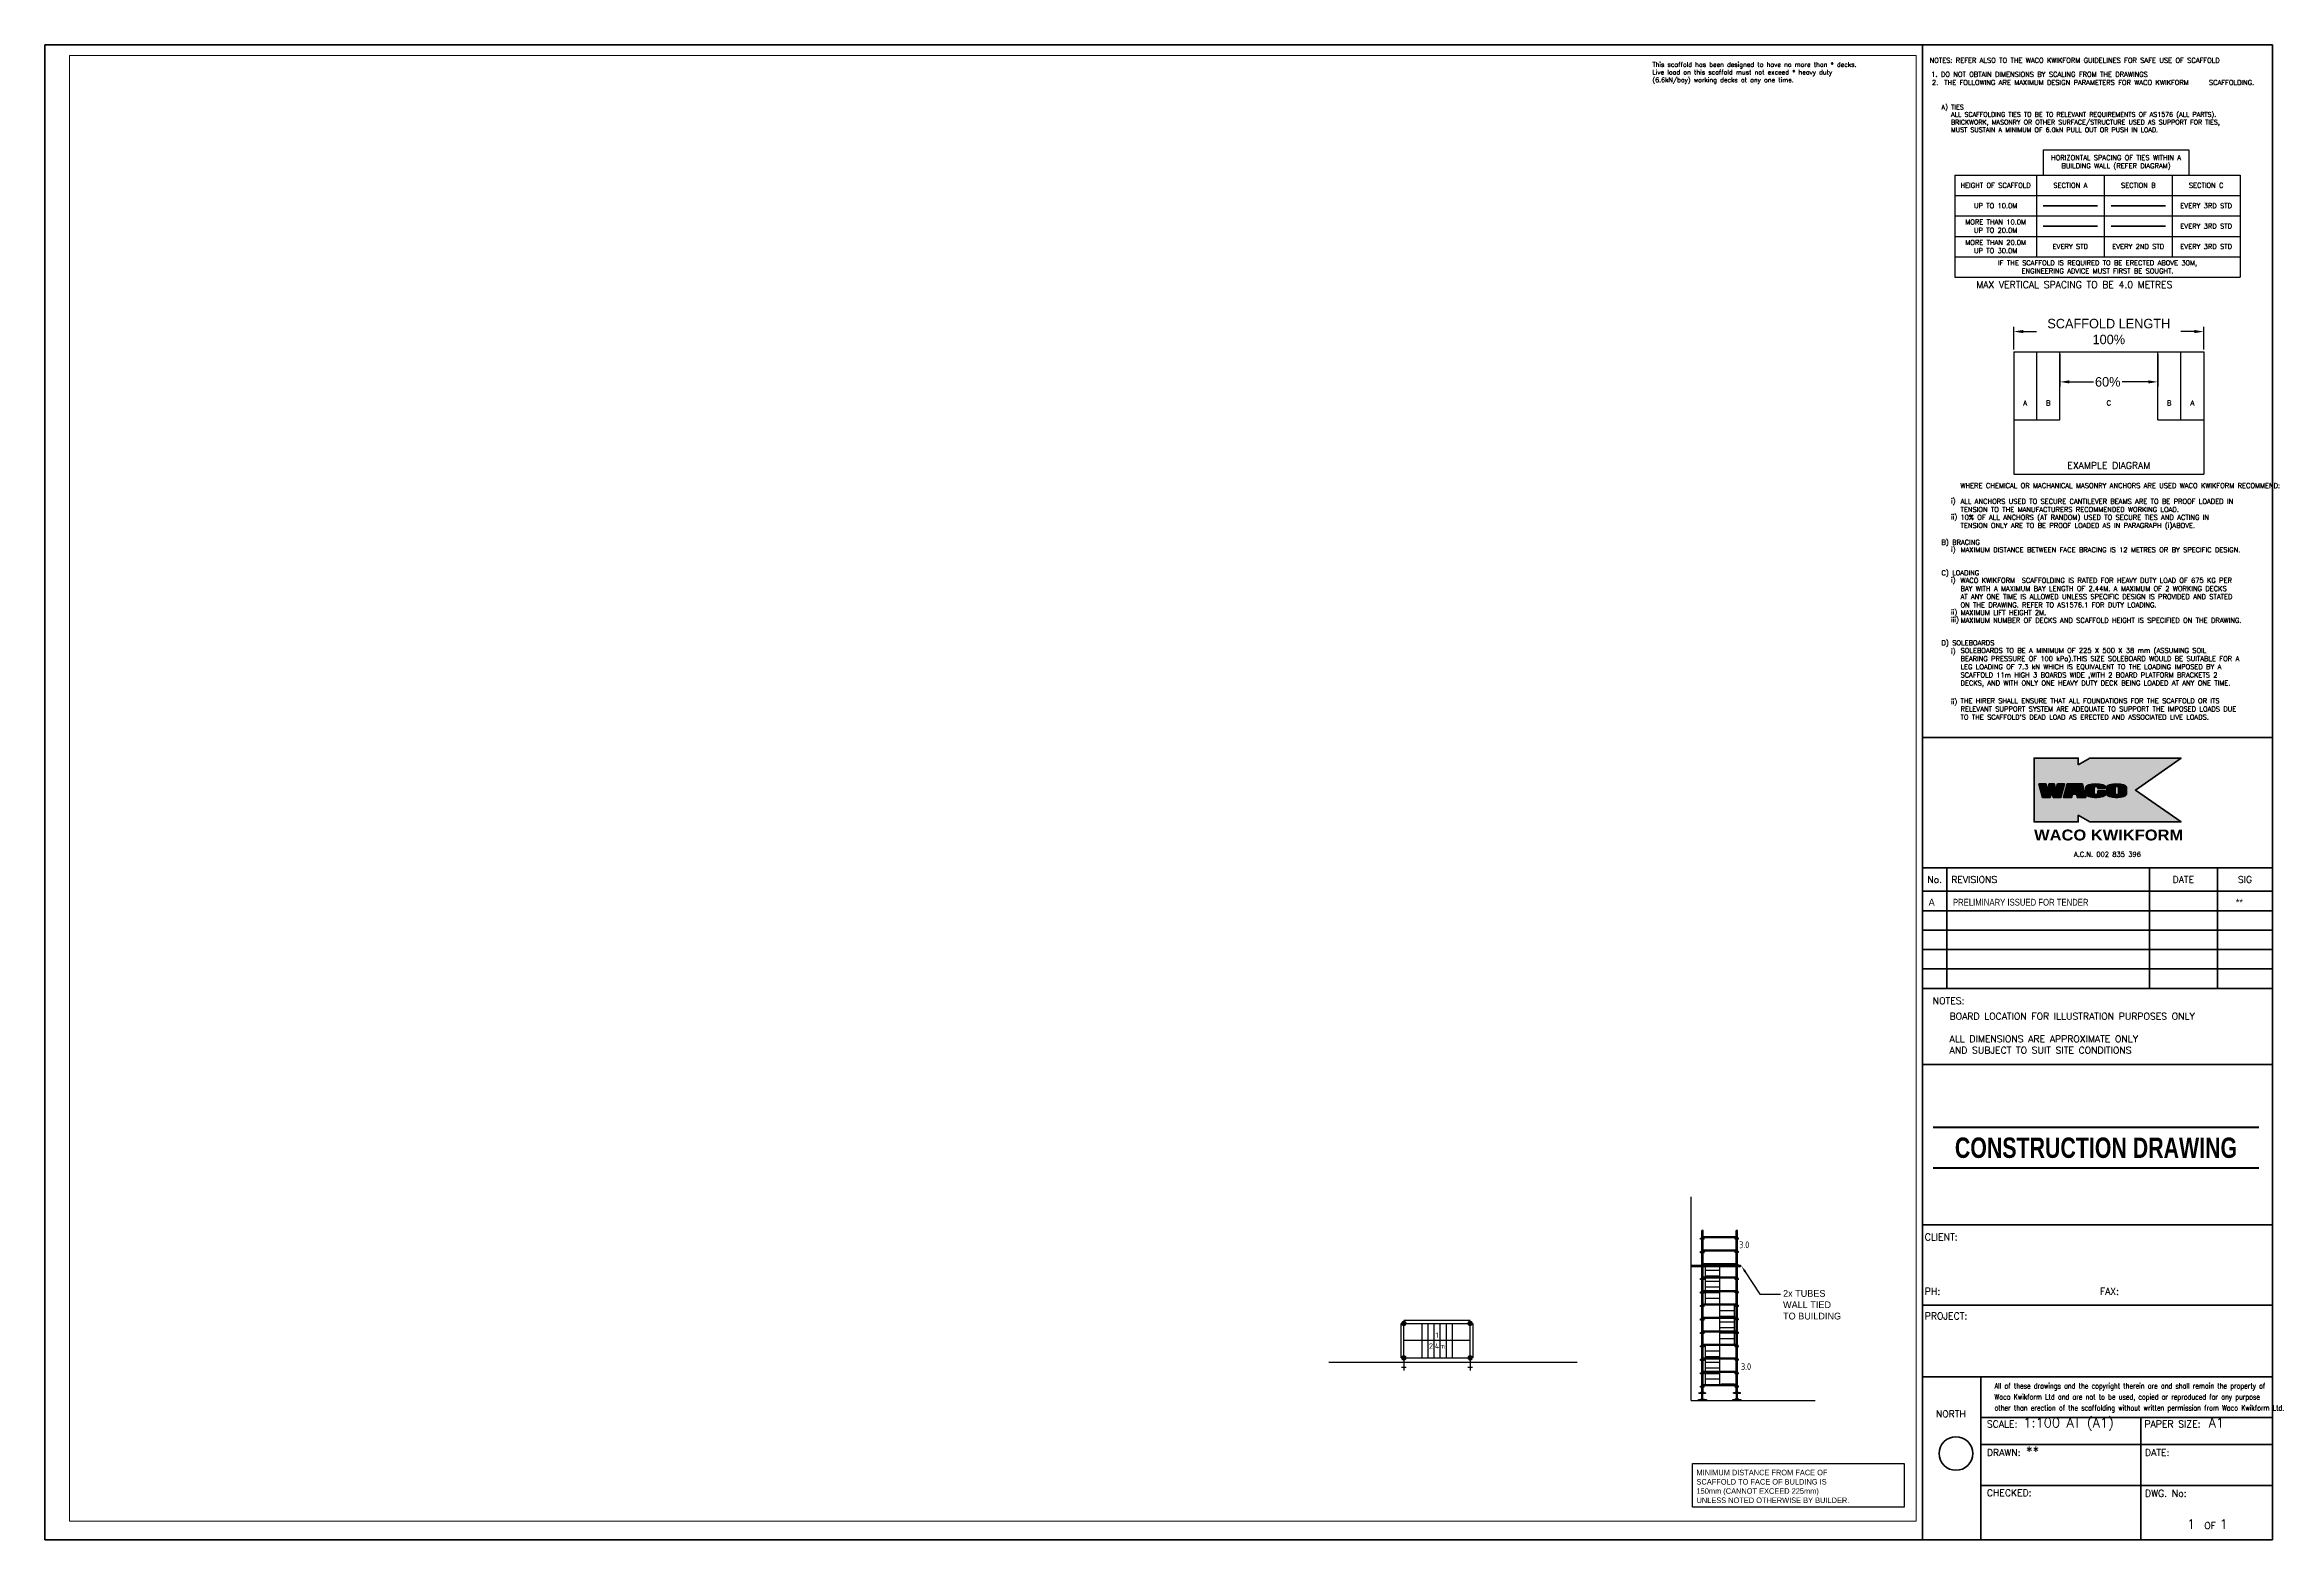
# Paper-space layout 'WACO Kwikform A1 Drawing Sheet' of a CAD drawing. Header units: millimetres. Extents: x 0 to 822, y 0 to 550.
# The model-space entities are those that its viewports show. They can reach past a viewport. Long polylines and large blocks are cut down to what shows.
import ezdxf
from ezdxf import colors
from ezdxf.entities.mleader import LeaderData, LeaderLine
from ezdxf.enums import TextEntityAlignment as Align
from ezdxf.math import Vec2, Vec3

# ---------------------------------------------------------------- set-up
doc = ezdxf.new("R2010")
doc.units = ezdxf.units.MM
doc.header["$PDMODE"] = 34
doc.header["$PDSIZE"] = -10
doc.linetypes.add('KwikScaf_DASHED', pattern=[3.75, 2.5, -1.25])
doc.linetypes.add('KwikScaf_Line', pattern=[1, 1, 0])
doc.layers.get('0').update_dxf_attribs({"linetype": 'CONTINUOUS'})
doc.layers.get('Defpoints').update_dxf_attribs({"linetype": 'CONTINUOUS'})
for name, color, linetype in [('CONSTRUCTION', 7, 'CONTINUOUS'), ('DISTANCE', 3, 'CONTINUOUS'), ('KwikScaf Matrix', 7, 'CONTINUOUS'), ('KwikScaf Schematic', 7, 'CONTINUOUS'), ('KwikScaf Sections', 7, 'CONTINUOUS'), ('RED', 8, 'CONTINUOUS')]:
    doc.layers.add(name, color=color, linetype=linetype)
for name, color, linetype, lineweight in [('Sheet 018', 10, 'CONTINUOUS', 18), ('Sheet 025', 7, 'CONTINUOUS', 25), ('Sheet 035', 5, 'CONTINUOUS', 35), ('Sheet 050', 130, 'CONTINUOUS', 50), ('Sheet 070', 180, 'CONTINUOUS', 70)]:
    doc.layers.add(name, color=color, linetype=linetype, lineweight=lineweight)
doc.layers.add('Viewport', color=7, linetype='CONTINUOUS', plot=False)
doc.styles.add('ARCH', font='archd.shx', dxfattribs={"height": 250})
doc.styles.add('KwikScaf ISO', font='isocp.shx')
doc.styles.add('ROMANS', font='romans')
doc.styles.add('STAMP', font='ARIALBD.TTF')
doc.styles.add('WACO', font='')
doc.styles.get('WACO').set_extended_font_data('Arial Black')
doc.dimstyles.new('ISO-35', dxfattribs={"dimscale": 0, "dimtxt": 3.5, "dimasz": 3.5, "dimexe": 1.75, "dimexo": 0.875, "dimgap": 0.875, "dimtad": 1, "dimdsep": 46, "dimtxsty": 'Standard', "dimcen": 3.5, "dimadec": 0, "dimazin": 0, "dimtfac": 1, "dimtmove": 2, "dimatfit": 3, "dimfxl": 1, "dimtolj": 1, "dimtzin": 0, "dimarcsym": 0})
pattern_1 = [(0, (0, 0), (0, 0.174625), [0.127, -0.047625]), (90, (0, 0), (-0.174625, 1e-17), [0.127, -0.047625])]

# ---------------------------------------------------------------- blocks, each defined once
blk = doc.blocks.new('REVDES')
at = {"style": 'ARCH'}
for tag, p in [('01', (2.31, 1.87)), ('03', (87.68, 1.87)), ('04', (115.37, 1.87))]:
    blk.add_attdef(tag, p, '', height=2.5, dxfattribs=at)
at = {"style": 'ARCH', "width": 0.85}
blk.add_attdef('02', (11.25, 1.87), '', height=2.5, dxfattribs=at)
blk = doc.blocks.new('CONSTRUCT')
at = {"layer": 'RED', "const_width": 100}
for points in [[(-8000, 1000), (8000, 1000)], [(-8000, -1000), (8000, -1000)]]:
    blk.add_lwpolyline(points, dxfattribs=at)
at = {"layer": 'RED', "style": 'STAMP', "width": 0.75}
blk.add_text('CONSTRUCTION DRAWING', height=1000, dxfattribs=at).set_placement((0, 0), align=Align.MIDDLE)
blk = doc.blocks.new('*D29')
at = {"color": 0, "lineweight": -2}
for p, q in [((724.69, 437.85), (724.69, 446.22)), ((728.19, 444.47), (733.14, 444.47)), ((791.19, 444.47), (786.23, 444.47)), ((794.69, 437.85), (794.69, 446.22))]:
    blk.add_line(p, q, dxfattribs=at)
at = {"color": 0}
for points in [[(728.19, 445.06), (728.19, 443.89), (724.69, 444.47)], [(791.19, 445.06), (791.19, 443.89), (794.69, 444.47)]]:
    blk.add_solid(points, dxfattribs=at)
at = {"layer": 'Defpoints', "color": 0}
for p in [(794.69, 444.47), (724.69, 436.98), (794.69, 436.98)]:
    blk.add_point(p, dxfattribs=at)
at = {"color": 0, "insert": (759.69, 444.47), "char_height": 3.5, "attachment_point": 5}
blk.add_mtext('\\A1;SCAFFOLD LENGTH\\P100%', dxfattribs=at)
blk = doc.blocks.new('*D30')
at = {"color": 0, "lineweight": -2}
for p, q in [((741.69, 436.1), (741.69, 424.21)), ((777.69, 436.1), (777.69, 424.21)), ((745.19, 425.96), (754.05, 425.96)), ((774.19, 425.96), (764.55, 425.96))]:
    blk.add_line(p, q, dxfattribs=at)
at = {"color": 0}
for points in [[(745.19, 426.54), (745.19, 425.38), (741.69, 425.96)], [(774.19, 426.54), (774.19, 425.38), (777.69, 425.96)]]:
    blk.add_solid(points, dxfattribs=at)
at = {"layer": 'Defpoints', "color": 0}
for p in [(741.69, 436.98), (777.69, 436.98), (777.69, 425.96)]:
    blk.add_point(p, dxfattribs=at)
at = {"color": 0, "insert": (759.3, 425.96), "char_height": 3.5, "attachment_point": 5}
blk.add_mtext('\\A1;60%', dxfattribs=at)
blk = doc.blocks.new('REVISED TITLE')
at = {"layer": 'Sheet 025', "style": 'ROMANS'}
for s, p in [('CLIENT:', (-128.05, 110.15)), ('PH:', (-128.05, 90.15)), ('FAX:', (-63.6, 90.15)), ('PROJECT:', (-128.05, 81.06)), ('SCALE:', (-105.19, 41.33)), ('PAPER SIZE:', (-47.19, 41.33)), ('DRAWN:', (-105.19, 30.85)), ('DATE:', (-46.99, 30.85)), ('CHECKED:', (-105.19, 16.04)), ('DWG. No:', (-46.99, 15.86)), ('OF', (-25.18, 3.98))]:
    blk.add_text(s, height=2.5, dxfattribs=at).set_placement(p)
at = {"layer": 'Sheet 035', "style": 'ROMANS'}
for tag, p in [('CLIENT_CONTACT', (-110.61, 110.15)), ('COMPANY', (-110.61, 105.15)), ('ADDRESS_STREET', (-110.61, 100.15)), ('CITY', (-110.61, 95.15)), ('PHONE_NO.', (-110.61, 90.15)), ('FAX_NO.', (-46.16, 90.15)), ('PROJECT_TITLE:', (-110.61, 81.06)), ('PROJECT_DESCRIPTION', (-110.61, 76.06)), ('PROJECT_DESCRIPTION_2', (-110.61, 71.06)), ('PROJECT_DESCRIPTION_3', (-110.61, 66.06)), ('PROJECT_DESCRIPTION_4', (-110.61, 61.06)), ('SCALE', (-91.76, 41.33)), ('PAPER_SIZE', (-23.56, 41.33)), ('DRAFTSMAN', (-90.76, 30.85)), ('DATE', (-35.55, 30.85)), ('DWG_NO', (-46.15, 9.93))]:
    blk.add_attdef(tag, p, '', height=3.5, dxfattribs=at)
for tag, p in [('PAGE_NO.', (-30.05, 3.98)), ('OF_PAGES.', (-18.05, 3.98))]:
    blk.add_attdef(tag, text='', height=3.5, dxfattribs=at).set_placement(p, align=Align.CENTER)
blk = doc.blocks.new('WACO LOGO')
h = blk.add_hatch()
h.set_pattern_fill('ANGLE', color=140, scale=0.025, style=0)
h.set_pattern_definition(pattern_1)
h.paths.add_polyline_path([(493.69, 275.27), (494.27, 273.1), (497.09, 273.1), (498.42, 278.06), (495.82, 278.06), (495.23, 275.87), (494.64, 278.06), (492.73, 278.06), (492.14, 275.87), (491.55, 278.06), (488.96, 278.06), (490.29, 273.1), (493.11, 273.1)])
h = blk.add_hatch()
h.set_pattern_fill('ANGLE', color=140, scale=0.025, style=0)
h.set_pattern_definition(pattern_1)
h.paths.add_polyline_path([(504.96, 278.06), (499.32, 278.06), (497.99, 273.1), (501.01, 273.1), (501.33, 274.31), (502.79, 274.31), (503.11, 273.1), (506.29, 273.1)])
h.paths.add_polyline_path([(502.14, 276.71), (502.6, 274.99), (501.68, 274.99)], flags=16)
h = blk.add_hatch()
h.set_pattern_fill('ANGLE', color=140, scale=0.025, style=0)
h.set_pattern_definition(pattern_1)
edge = h.paths.add_edge_path()
edge.add_ellipse((509.97, 276.84), major_axis=(-0.658, 0), ratio=0.455652, start_angle=180, end_angle=360, ccw=False)
edge.add_line((510.63, 276.84), (510.63, 276.42))
edge.add_line((510.63, 276.42), (513.49, 276.42))
edge.add_line((513.49, 276.42), (513.49, 276.96))
edge.add_ellipse((509.88, 276.96), major_axis=(-3.61, 0), ratio=0.304653, start_angle=180, end_angle=360)
edge.add_line((506.27, 276.96), (506.27, 274.2))
edge.add_ellipse((509.88, 274.2), major_axis=(-3.61, 0), ratio=0.304653, start_angle=0, end_angle=180)
edge.add_line((513.49, 274.2), (513.49, 275.5))
edge.add_line((513.49, 275.5), (510.63, 275.5))
edge.add_line((510.63, 275.5), (510.63, 274.44))
edge.add_ellipse((509.97, 274.48), major_axis=(-0.658, 0), ratio=0.455652, start_angle=0, end_angle=180, ccw=False)
edge.add_line((509.31, 274.48), (509.31, 276.88))
h = blk.add_hatch()
h.set_pattern_fill('ANGLE', color=140, scale=0.025, style=0)
h.set_pattern_definition(pattern_1)
edge = h.paths.add_edge_path()
edge.add_ellipse((517.56, 276.96), major_axis=(-3.61, 0), ratio=0.304653, start_angle=180, end_angle=360)
edge.add_line((513.95, 276.96), (513.95, 274.2))
edge.add_ellipse((517.56, 274.2), major_axis=(-3.61, 0), ratio=0.304653, start_angle=0, end_angle=180)
edge.add_line((521.17, 274.2), (521.17, 276.96))
edge = h.paths.add_edge_path(flags=16)
edge.add_ellipse((517.65, 276.84), major_axis=(-0.658, 0), ratio=0.455652, start_angle=180, end_angle=360, ccw=False)
edge.add_line((518.31, 276.84), (518.31, 274.44))
edge.add_ellipse((517.65, 274.48), major_axis=(-0.658, 0), ratio=0.455652, start_angle=0, end_angle=180, ccw=False)
edge.add_line((517, 274.48), (517, 276.88))
at = {"layer": 'Sheet 070'}
h = blk.add_hatch(color=51, dxfattribs=at)
h.paths.add_polyline_path([(501.68, 274.99), (502.6, 274.99), (502.14, 276.71)], flags=0)
h.paths.add_polyline_path([(506.29, 273.1), (504.96, 278.06), (499.32, 278.06), (497.99, 273.1), (501.01, 273.1), (501.33, 274.31), (502.79, 274.31), (503.11, 273.1)], flags=16)
h.paths.add_polyline_path([(490.29, 273.1), (488.96, 278.06), (491.55, 278.06), (492.14, 275.87), (492.73, 278.06), (494.64, 278.06), (495.23, 275.87), (495.82, 278.06), (498.42, 278.06), (497.09, 273.1), (494.27, 273.1), (493.69, 275.27), (493.11, 273.1)], flags=16)
h.paths.add_polyline_path([(503.44, 285.06), (503.44, 287.56), (487.19, 287.56), (487.19, 264.06), (503.44, 264.06), (503.44, 266.56), (507.77, 264.06), (541.27, 264.06), (524.49, 275.81), (541.27, 287.56), (507.77, 287.56)])
edge = h.paths.add_edge_path(flags=16)
edge.add_line((510.63, 274.48), (510.63, 275.5))
edge.add_line((510.63, 275.5), (513.49, 275.5))
edge.add_line((513.49, 275.5), (513.49, 274.2))
edge.add_ellipse((509.88, 274.2), major_axis=(-3.61, 0), ratio=0.304653, start_angle=0, end_angle=180, ccw=False)
edge.add_line((506.27, 274.2), (506.27, 276.96))
edge.add_ellipse((509.88, 276.96), major_axis=(-3.61, 0), ratio=0.304653, start_angle=180, end_angle=360, ccw=False)
edge.add_line((513.49, 276.96), (513.49, 276.42))
edge.add_line((513.49, 276.42), (510.63, 276.42))
edge.add_line((510.63, 276.42), (510.63, 276.84))
edge.add_ellipse((509.97, 276.84), major_axis=(-0.658, 0), ratio=0.455652, start_angle=180, end_angle=360)
edge.add_line((509.31, 276.84), (509.31, 274.48))
edge.add_ellipse((509.97, 274.48), major_axis=(-0.658, 0), ratio=0.455652, start_angle=0, end_angle=180)
edge = h.paths.add_edge_path(flags=16)
edge.add_ellipse((517.56, 274.2), major_axis=(-3.61, 0), ratio=0.304653, start_angle=0, end_angle=180, ccw=False)
edge.add_line((513.95, 274.2), (513.95, 276.96))
edge.add_ellipse((517.56, 276.96), major_axis=(-3.61, 0), ratio=0.304653, start_angle=180, end_angle=360, ccw=False)
edge.add_line((521.17, 276.96), (521.17, 274.2))
edge = h.paths.add_edge_path(flags=0)
edge.add_line((517, 276.84), (517, 274.48))
edge.add_ellipse((517.65, 274.48), major_axis=(-0.658, 0), ratio=0.455652, start_angle=0, end_angle=180)
edge.add_line((518.31, 274.48), (518.31, 276.84))
edge.add_ellipse((517.65, 276.84), major_axis=(-0.658, 0), ratio=0.455652, start_angle=180, end_angle=360)
for p, q in [((506.27, 276.96), (506.27, 274.2)), ((509.31, 276.84), (509.31, 274.48)), ((510.63, 276.84), (510.63, 276.42)), ((510.63, 276.42), (513.49, 276.42)), ((513.49, 276.42), (513.49, 276.96)), ((513.95, 276.96), (513.95, 274.2)), ((517, 276.84), (517, 274.48)), ((518.31, 276.84), (518.31, 274.48)), ((521.17, 274.2), (521.17, 276.96))]:
    blk.add_line(p, q, dxfattribs=at)
at = {"layer": 'Sheet 070', "color": 7}
blk.add_lwpolyline([(503.44, 285.06), (503.44, 287.56), (487.19, 287.56), (487.19, 264.06), (503.44, 264.06), (503.44, 266.56), (507.77, 264.06), (541.27, 264.06), (524.49, 275.81), (541.27, 287.56), (507.77, 287.56)], close=True, dxfattribs=at)
at = {"layer": 'Sheet 070'}
for points in [[(490.29, 273.1), (488.96, 278.06), (491.55, 278.06), (492.14, 275.87), (492.73, 278.06), (494.64, 278.06), (495.23, 275.87), (495.82, 278.06), (498.42, 278.06), (497.09, 273.1), (494.27, 273.1), (493.69, 275.27), (493.11, 273.1), (490.29, 273.1)], [(506.29, 273.1), (504.96, 278.06), (499.32, 278.06), (497.99, 273.1), (501.01, 273.1), (501.33, 274.31), (502.79, 274.31), (503.11, 273.1)], [(501.68, 274.99), (502.6, 274.99), (502.14, 276.71)]]:
    blk.add_lwpolyline(points, close=True, dxfattribs=at)
blk.add_lwpolyline([(510.63, 274.48), (510.63, 275.5), (513.49, 275.5), (513.49, 274.2)], dxfattribs=at)
for centre, major_axis, ratio in [((509.88, 276.96), (-3.61, 0), 0.304653), ((509.97, 276.84), (-0.658, 0), 0.455652), ((517.56, 276.96), (-3.61, 0), 0.304653), ((517.65, 276.84), (-0.658, 0), 0.455652)]:
    blk.add_ellipse(centre, major_axis=major_axis, ratio=ratio, start_param=3.141593, end_param=6.283185, dxfattribs=at)
at = {"layer": 'Sheet 070', "extrusion": (0, 0, -1)}
for centre, major_axis, ratio in [((509.88, 274.2), (-3.61, 0), 0.304653), ((509.97, 274.48), (-0.658, 0), 0.455652), ((517.56, 274.2), (-3.61, 0), 0.304653), ((517.65, 274.48), (-0.658, 0), 0.455652)]:
    blk.add_ellipse(centre, major_axis=major_axis, ratio=ratio, start_param=3.141593, end_param=6.283185, dxfattribs=at)
blk = doc.blocks.new('2D Standard 3 Metre')
at = {"layer": 'KwikScaf Matrix', "color": 0, "extrusion": (0, 1, 0)}
for p, q in [((-185, -24), (-185, 24)), ((-185, 24), (-8, 24)), ((-33, 16), (7, 16)), ((-33, 16), (-33, 6)), ((-33, 6), (-33, -6)), ((-8, 64), (-8, 60)), ((-8, 64), (32, 64)), ((-8, 60), (-8, 22)), ((-8, 22), (32, 22)), ((-8, 22), (-8, 18)), ((32, 18), (-8, 18)), ((7, 6), (7, 16)), ((7, -6), (7, 6)), ((32, 60), (32, 64)), ((32, 22), (32, 60)), ((32, 24), (487, 24)), ((32, 18), (32, 22)), ((462, 16), (462, 6)), ((462, 16), (502, 16)), ((462, 6), (462, -6)), ((487, 64), (487, 60)), ((487, 64), (527, 64)), ((487, 60), (487, 22)), ((487, 22), (527, 22)), ((487, 22), (487, 18)), ((527, 18), (487, 18)), ((502, 6), (502, 16)), ((502, -6), (502, 6)), ((527, 60), (527, 64)), ((527, 22), (527, 60)), ((527, 24), (982, 24)), ((527, 18), (527, 22)), ((957, 16), (997, 16)), ((957, 16), (957, 6)), ((957, 6), (957, -6)), ((982, 64), (982, 60)), ((982, 64), (1022, 64)), ((982, 60), (982, 22)), ((982, 22), (1022, 22)), ((982, 22), (982, 18)), ((1022, 18), (982, 18)), ((997, 6), (997, 16)), ((997, -6), (997, 6)), ((1022, 60), (1022, 64)), ((1022, 22), (1022, 60)), ((1022, 24), (1477, 24)), ((1022, 18), (1022, 22)), ((1452, 16), (1492, 16)), ((1452, 16), (1452, 6)), ((1452, 6), (1452, -6)), ((1477, 64), (1477, 60)), ((1477, 64), (1517, 64)), ((1477, 60), (1477, 22)), ((1477, 22), (1517, 22)), ((1477, 22), (1477, 18)), ((1517, 18), (1477, 18)), ((1492, 6), (1492, 16)), ((1492, -6), (1492, 6)), ((1517, 60), (1517, 64)), ((1517, 22), (1517, 60)), ((1517, 24), (1972, 24)), ((1517, 18), (1517, 22)), ((1947, 16), (1987, 16)), ((1947, 16), (1947, 6)), ((1947, 6), (1947, -6)), ((1972, 64), (1972, 60)), ((1972, 64), (2012, 64)), ((1972, 60), (1972, 22)), ((1972, 22), (2012, 22)), ((1972, 22), (1972, 18)), ((2012, 18), (1972, 18)), ((1987, 6), (1987, 16)), ((1987, -6), (1987, 6)), ((2012, 60), (2012, 64)), ((2012, 22), (2012, 60)), ((2012, 24), (2467, 24)), ((2012, 18), (2012, 22)), ((2442, 16), (2442, 6)), ((2442, 16), (2482, 16)), ((2442, 6), (2442, -6)), ((2467, 64), (2467, 60)), ((2467, 64), (2507, 64)), ((2467, 60), (2467, 22)), ((2467, 22), (2507, 22)), ((2467, 22), (2467, 18)), ((2507, 18), (2467, 18)), ((2482, 6), (2482, 16)), ((2482, -6), (2482, 6)), ((2507, 60), (2507, 64)), ((2507, 22), (2507, 60)), ((2507, 24), (2787, 24)), ((2507, 18), (2507, 22)), ((2787, 24), (2787, -24)), ((-185, -24), (-8, -24)), ((-33, -6), (-33, -16)), ((-33, -16), (7, -16)), ((-8, -18), (32, -18)), ((-8, -18), (-8, -22)), ((-8, -22), (-8, -60)), ((-8, -22), (32, -22)), ((-8, -60), (-8, -64)), ((-8, -64), (32, -64)), ((7, -16), (7, -6)), ((32, -22), (32, -18)), ((32, -60), (32, -22)), ((32, -24), (487, -24)), ((32, -64), (32, -60)), ((462, -6), (462, -16)), ((462, -16), (502, -16)), ((487, -18), (527, -18)), ((487, -18), (487, -22)), ((487, -22), (487, -60)), ((487, -22), (527, -22)), ((487, -60), (487, -64)), ((487, -64), (527, -64)), ((502, -16), (502, -6)), ((527, -22), (527, -18)), ((527, -60), (527, -22)), ((527, -24), (982, -24)), ((527, -64), (527, -60)), ((957, -6), (957, -16)), ((957, -16), (997, -16)), ((982, -18), (1022, -18)), ((982, -18), (982, -22)), ((982, -22), (982, -60)), ((982, -22), (1022, -22)), ((982, -60), (982, -64)), ((982, -64), (1022, -64)), ((997, -16), (997, -6)), ((1022, -22), (1022, -18)), ((1022, -60), (1022, -22)), ((1022, -24), (1477, -24)), ((1022, -64), (1022, -60)), ((1452, -6), (1452, -16)), ((1452, -16), (1492, -16)), ((1477, -18), (1517, -18)), ((1477, -18), (1477, -22)), ((1477, -22), (1477, -60)), ((1477, -22), (1517, -22)), ((1477, -60), (1477, -64)), ((1477, -64), (1517, -64)), ((1492, -16), (1492, -6)), ((1517, -22), (1517, -18)), ((1517, -60), (1517, -22)), ((1517, -24), (1972, -24)), ((1517, -64), (1517, -60)), ((1947, -6), (1947, -16)), ((1947, -16), (1987, -16)), ((1972, -18), (2012, -18)), ((1972, -18), (1972, -22)), ((1972, -22), (1972, -60)), ((1972, -22), (2012, -22)), ((1972, -60), (1972, -64)), ((1972, -64), (2012, -64)), ((1987, -16), (1987, -6)), ((2012, -22), (2012, -18)), ((2012, -60), (2012, -22)), ((2012, -24), (2467, -24)), ((2012, -64), (2012, -60)), ((2442, -6), (2442, -16)), ((2442, -16), (2482, -16)), ((2467, -18), (2507, -18)), ((2467, -18), (2467, -22)), ((2467, -22), (2467, -60)), ((2467, -22), (2507, -22)), ((2467, -60), (2467, -64)), ((2467, -64), (2507, -64)), ((2482, -16), (2482, -6)), ((2507, -22), (2507, -18)), ((2507, -60), (2507, -22)), ((2507, -24), (2787, -24)), ((2507, -64), (2507, -60))]:
    blk.add_line(p, q, dxfattribs=at)
blk = doc.blocks.new('2D Jack Adjustable Screw')
at = {"color": 0, "extrusion": (1, -1.83691e-16, 2.30446e-16)}
for p, q in [((-265.5, 100), (-273.5, 100)), ((-273.5, 100), (-273.5, -52)), ((-265.5, 100), (-265.5, -52)), ((-265.5, 42.5), (-40, 42.5)), ((-265.5, 5.5), (-40, 5.5)), ((-40, 87.75), (-35, 87.75)), ((-40, 87.75), (-40, 24)), ((-40, 24), (-40, -39.75)), ((-35, 151.5), (-20, 151.5)), ((-35, 62.25), (-35, 151.5)), ((-35, 62.25), (-20, 62.25)), ((-20, 62.25), (-20, 151.5)), ((-20, 87.75), (0, 87.75)), ((0, 24), (0, 87.75)), ((0, 42.5), (454.5, 42.5)), ((0, -39.75), (0, 24)), ((0, 5.5), (454.5, 5.5)), ((454.5, 24), (454.5, 42.5)), ((454.5, 5.5), (454.5, 24)), ((-265.5, -52), (-273.5, -52)), ((-40, -39.75), (-35, -39.75)), ((-20, -14.25), (-35, -14.25)), ((-35, -103.5), (-35, -14.25)), ((-35, -103.5), (-20, -103.5)), ((-20, -103.5), (-20, -14.25)), ((-20, -39.75), (0, -39.75))]:
    blk.add_line(p, q, dxfattribs=at)
blk = doc.blocks.new('2D Transom 1.2 Metre')
at = {"color": 0, "extrusion": (0, 1, -1.83691e-16)}
for p, q in [((0, 50), (20, 50)), ((0, -25), (0, 50)), ((50, 0), (13, 0)), ((20, 50), (17, 25)), ((17, 25), (25, 25)), ((1197, 63), (25, 63)), ((25, 63), (25, 30)), ((1197, 30), (25, 30)), ((25, 30), (25, 25)), ((1197, 25), (25, 25)), ((50, 25), (50, 0)), ((1172, 25), (1172, 0)), ((1197, 30), (1197, 63)), ((1197, 25), (1197, 30)), ((1205, 25), (1197, 25)), ((1202, 50), (1205, 25)), ((1222, 50), (1202, 50)), ((1222, -25), (1222, 50)), ((10, -25), (0, -25)), ((13, 0), (10, -25)), ((1172, 0), (1209, 0)), ((1209, 0), (1212, -25)), ((1212, -25), (1222, -25))]:
    blk.add_line(p, q, dxfattribs=at)
blk = doc.blocks.new('Aly Stair Section')
for p, q in [((0, 0), (0, -1447)), ((532, 0), (532, -1447)), ((0, -207), (532, -207)), ((0, -413), (532, -413)), ((0, -620), (532, -620)), ((0, -827), (532, -827)), ((0, -1034), (532, -1034)), ((0, -1240), (532, -1240))]:
    blk.add_line(p, q)
blk = doc.blocks.new('Aly Stair Tower Section')
at = {"color": 3, "const_width": 50}
for points in [[(1440, 6003, -1), (1390, 6003, -1)], [(1440, 5508, -1), (1390, 5508, -1)], [(1440, 5013, -1), (1390, 5013, -1)], [(1440, 4518, -1), (1390, 4518, -1)], [(1440, 4023, -1), (1390, 4023, -1)], [(1440, 3528, -1), (1390, 3528, -1)], [(1440, 3031, -1), (1390, 3031, -1)], [(1440, 2536, -1), (1390, 2536, -1)], [(1440, 2041, -1), (1390, 2041, -1)], [(170, 1545, -1), (120, 1545, -1)], [(170, 1050, -1), (120, 1050, -1)], [(1440, 1546, -1), (1390, 1546, -1)], [(1440, 1051, -1), (1390, 1051, -1)], [(1440, 556, -1), (1390, 556, -1)]]:
    blk.add_lwpolyline(points, format="xyb", close=True, dxfattribs=at)
at = {"layer": 'KwikScaf Sections', "color": 200}
for points in [[(290, 0), (0, 0), (0, 38), (290, 38)], [(1560, 2), (1270, 2), (1270, 40), (1560, 40)]]:
    blk.add_lwpolyline(points, close=True, dxfattribs=at)
at = {"layer": 'KwikScaf Sections', "color": 3, "const_width": 50}
blk.add_lwpolyline([(170, 554, -1), (120, 554, -1)], format="xyb", close=True, dxfattribs=at)
at = {"layer": 'KwikScaf Sections', "color": 20}
for points in [[(1082, 557), (852, 557), (852, 621), (1082, 621)], [(1324, 557), (1094, 557), (1094, 621), (1324, 621)]]:
    blk.add_lwpolyline(points, close=True, dxfattribs=at)
at = {"color": 3, "xscale": -1}
for p in [(1391, 5974), (1391, 5479), (1391, 4984), (1391, 4489), (1391, 3994), (1391, 3499), (1391, 3002), (1391, 2507), (1391, 2012), (1391, 1517), (1391, 1022), (1391, 527)]:
    blk.add_blockref('2D Transom 1.2 Metre', p, dxfattribs=at)
for p in [(248, 5009), (780, 3522), (248, 2037)]:
    blk.add_blockref('Aly Stair Section', p)
at = {"layer": 'KwikScaf Sections', "color": 180, "xscale": -1, "rotation": 270}
for p in [(145, 3470), (1415, 3472), (145, 498), (1415, 500)]:
    blk.add_blockref('2D Standard 3 Metre', p, dxfattribs=at)
at = {"layer": 'KwikScaf Sections', "color": 190, "xscale": -1, "rotation": 270}
for p in [(121, 312), (1391, 314)]:
    blk.add_blockref('2D Jack Adjustable Screw', p, dxfattribs=at)
at = {"layer": 'KwikScaf Sections', "color": 7, "style": 'KwikScaf ISO'}
for p in [(2159, 5732), (2225, 1252)]:
    blk.add_text('  3.0  ', height=250, dxfattribs=at).set_placement(p, align=Align.MIDDLE_RIGHT)

msp = doc.modelspace()

# ---------------------------------------------------------------- linework, layer by layer
for p, q in [((55692, 2026), (55692, 9517)), ((42354, 3437), (51491, 3437)), ((55692, 2026), (60258, 2026))]:
    msp.add_line(p, q)
at = {"color": 3}
for p, q in [((45118, 3598), (47557, 3598)), ((45118, 3598), (45118, 3133)), ((47557, 3598), (47557, 3133)), ((45032, 3252), (45203, 3252)), ((47471, 3252), (47642, 3252))]:
    msp.add_line(p, q, dxfattribs=at)
msp.add_lwpolyline([(55691, 7006), (57512, 7006), (57512, 6942), (55691, 6942)], close=True)
at = {"layer": 'KwikScaf Schematic', "color": 3, "linetype": 'KwikScaf_DASHED'}
for p, q in [((47557, 4968), (45118, 4968)), ((45018, 3598), (45018, 4868)), ((47657, 4868), (47657, 3598))]:
    msp.add_line(p, q, dxfattribs=at)
at = {"layer": 'KwikScaf Schematic', "color": 3, "linetype": 'KwikScaf_Line'}
for p, q in [((45118, 4868), (47557, 4868)), ((45118, 3598), (45118, 4868)), ((47557, 4233), (45118, 4233)), ((45783, 4868), (45783, 3598)), ((46005, 4868), (46005, 3598)), ((46226, 4868), (46226, 3598)), ((46448, 4868), (46448, 3598)), ((46670, 4868), (46670, 3598)), ((46891, 4868), (46891, 3598)), ((47557, 3598), (47557, 4868))]:
    msp.add_line(p, q, dxfattribs=at)
at = {"layer": 'KwikScaf Schematic', "color": 3, "linetype": 'KwikScaf_Line', "const_width": 100}
for points in [[(45118, 4918, -0.198912), (45153, 4903, -0.198912), (45168, 4868, -0.198912), (45153, 4832, -0.198912), (45118, 4818, -0.198912), (45082, 4832, -0.198912), (45068, 4868, -0.198912), (45082, 4903, -0.198912)], [(45118, 3648, -0.198912), (45153, 3633, -0.198912), (45168, 3598, -0.198912), (45153, 3562, -0.198912), (45118, 3548, -0.198912), (45082, 3562, -0.198912), (45068, 3598, -0.198912), (45082, 3633, -0.198912)]]:
    msp.add_lwpolyline(points, format="xyb", close=True, dxfattribs=at)
at = {"layer": 'KwikScaf Schematic', "color": 3, "linetype": 'KwikScaf_Line'}
for points in [[(47557, 4918, 100, 100, -0.198912), (47592, 4903, 100, 100, -0.198912), (47607, 4868, 100, 100, -0.198912), (47592, 4832, 100, 100, -0.198912), (47557, 4818, 100, 100, -0.198912), (47521, 4832, 100, 100, -0.198912), (47507, 4868, 100, 100, -0.198912), (47521, 4903, 100, 100, -0.198912)], [(47557, 3648, 100, 100, -0.198912), (47592, 3633, 100, 100, -0.198912), (47607, 3598, 100, 100, -0.198912), (47592, 3562, 100, 100, -0.198912), (47557, 3548, 100, 100, -0.198912), (47521, 3562, 100, 100, -0.198912), (47507, 3598, 100, 100, -0.198912), (47521, 3633, 100, 100, -0.198912)]]:
    msp.add_lwpolyline(points, format="xyseb", close=True, dxfattribs=at)

# ---------------------------------------------------------------- block references
msp.add_blockref('Aly Stair Tower Section', (55961, 2026))

# ---------------------------------------------------------------- texts
at = {"layer": 'KwikScaf Schematic', "style": 'KwikScaf ISO'}
for s, p in [('2.4m', (46337, 4033)), ('1', (46337, 4433))]:
    msp.add_text(s, height=200, dxfattribs=at).set_placement(p, align=Align.MIDDLE_CENTER)

# ---------------------------------------------------------------- leaders
ml = msp.add_multileader_mtext('Standard')
ml.set_content('2x TUBES\\PWALL TIED\\PTO BUILDING', color=256)
ml.set_leader_properties(color=256, linetype='ByLayer', lineweight=-1)
ml.build(insert=Vec2(0, 0))
ml.multileader.update_dxf_attribs({"text_right_attachment_type": 4, "dogleg_length": 0.36, "arrow_head_size": 250})
ctx = ml.context
ctx.base_point, ctx.char_height, ctx.arrow_head_size, ctx.landing_gap_size, ctx.plane_origin = Vec3(58974, 5944), 250, 250, 100, Vec3(57547, 6974)
ctx.right_attachment = 4
notes = []
notes.append((ctx, [(0, (1, 1, 0), (58974, 5944), (1, 0), 0.36, [(0, [(57547, 6974), (58216, 5944)], 0, [])])]))
ctx.mtext.insert, ctx.mtext.flow_direction = Vec3(59074, 6094), 5
for ctx, leaders in notes:
    for number, flags, end, landing, length, lines in leaders:
        leader = LeaderData()
        leader.index, (leader.has_last_leader_line, leader.has_dogleg_vector, leader.attachment_direction) = number, flags
        leader.last_leader_point, leader.dogleg_vector, leader.dogleg_length = Vec3(end), Vec3(landing), length
        for number, points, colour, breaks in lines:
            line = LeaderLine()
            line.index, line.vertices, line.color, line.breaks = number, Vec3.list(points), colors.encode_raw_color(colour), breaks
            leader.lines.append(line)
        ctx.leaders.append(leader)

psp = doc.layouts.new('WACO Kwikform A1 Drawing Sheet')

# ---------------------------------------------------------------- linework, layer by layer
at = {"layer": 'DISTANCE'}
psp.add_lwpolyline([(606.423, 28.066), (684.365, 28.066), (684.365, 11.949), (606.423, 11.949)], close=True, dxfattribs=at)
at = {"layer": 'Sheet 025', "color": 7}
for p, q in [((735.533, 511.3), (789.189, 511.3)), ((735.533, 511.3), (735.533, 502.002)), ((789.189, 511.3), (789.189, 502.002)), ((703.04, 502.002), (808.04, 502.002)), ((703.04, 502.002), (703.04, 464.502)), ((733.04, 502.002), (733.04, 472.002)), ((758.04, 502.002), (758.04, 472.002)), ((783.04, 502.002), (783.04, 472.002)), ((808.04, 502.002), (808.04, 464.502)), ((703.04, 494.502), (808.04, 494.502)), ((703.04, 487.002), (808.04, 487.002)), ((703.04, 479.502), (808.04, 479.502)), ((703.04, 472.002), (808.04, 472.002)), ((703.04, 464.502), (808.04, 464.502)), ((724.685, 436.977), (724.685, 391.977)), ((724.685, 436.977), (794.685, 436.977)), ((733.185, 411.977), (733.185, 436.977)), ((741.685, 411.977), (741.685, 436.977)), ((777.685, 411.977), (777.685, 436.977)), ((786.185, 411.977), (786.185, 436.977)), ((794.685, 436.977), (794.685, 391.977)), ((724.685, 411.977), (741.685, 411.977)), ((777.685, 411.977), (794.685, 411.977)), ((724.685, 391.977), (794.685, 391.977))]:
    psp.add_line(p, q, dxfattribs=at)
at = {"layer": 'Sheet 050', "color": 7}
for p, q in [((700.13, 202.862), (700.13, 247.241)), ((774.636, 202.862), (774.636, 247.241)), ((799.636, 202.862), (799.636, 247.241)), ((691.08, 238.562), (820, 238.562)), ((691.08, 231.422), (820, 231.422)), ((691.08, 224.282), (820, 224.282)), ((691.08, 217.142), (820, 217.142)), ((691.08, 210.002), (820, 210.002)), ((712.537, 45), (820, 45)), ((771.5, 0), (771.5, 45)), ((712.537, 35), (820, 35)), ((712.537, 20), (820, 20))]:
    psp.add_line(p, q, dxfattribs=at)
at = {"layer": 'Sheet 070', "color": 7}
for p, q in [((0, 550), (820, 550)), ((0, 0), (0, 550)), ((691.08, 550), (691.08, 0)), ((820, 550), (820, 0)), ((735.54, 490.752), (755.54, 490.752)), ((760.54, 490.752), (780.54, 490.752)), ((735.54, 483.252), (755.54, 483.252)), ((760.54, 483.252), (780.54, 483.252)), ((691.08, 295.143), (820, 295.143)), ((691.08, 247.241), (820, 247.241)), ((691.08, 202.862), (820, 202.862)), ((691.08, 174.812), (820, 174.812)), ((691.095, 115.865), (820, 115.865)), ((691.095, 86.347), (820, 86.347)), ((691.08, 60), (820, 60)), ((712.537, -0.18), (712.537, 59.82)), ((820, 0), (0, 0))]:
    psp.add_line(p, q, dxfattribs=at)
psp.add_circle((703.412, 31.743), 6.188, dxfattribs=at)

# ---------------------------------------------------------------- block references
psp.add_blockref('WACO LOGO', (245, 0))
at = {"color": 7}
ref = psp.add_blockref('REVDES', (691.08, 231.422), dxfattribs=at)
ref.add_attrib('01', 'A', (693.387, 233.295), dxfattribs={"height": 2.5, "style": 'ARCH'})
ref.add_attrib('02', 'PRELIMINARY ISSUED FOR TENDER', (702.328, 233.295), dxfattribs={"height": 2.5, "style": 'ARCH', "width": 0.85})
ref.add_attrib('04', '**', (806.452, 233.295), dxfattribs={"height": 2.5, "style": 'ARCH'})
psp.add_blockref('REVISED TITLE', (820, 0)).add_auto_attribs({'SCALE': '1:100 AT (A1)', 'PAPER_SIZE': 'A1', 'DRAFTSMAN': '**', 'PAGE_NO.': '1', 'OF_PAGES.': '1'})
at = {"layer": 'CONSTRUCTION', "color": 7, "xscale": 0.0075, "yscale": 0.0075, "zscale": 0.0075}
psp.add_blockref('CONSTRUCT', (754.978, 144.239), dxfattribs=at)

# ---------------------------------------------------------------- texts
at = {"layer": 'DISTANCE', "style": 'ARCH'}
for s, p in [('MINIMUM DISTANCE FROM FACE OF ', (607.944, 23.716)), ('SCAFFOLD TO FACE OF BULDING IS', (607.944, 20.316)), ('150mm (CANNOT EXCEED 225mm)', (607.944, 16.916)), ('UNLESS NOTED OTHERWISE BY BUILDER.', (607.944, 13.516))]:
    psp.add_text(s, height=2.04, dxfattribs=at).set_placement(p)
at = {"layer": 'Sheet 018', "color": 7, "style": 'ROMANS'}
for s, height, p in [('NOTES: REFER ALSO TO THE WACO KWIKFORM GUIDELINES FOR SAFE USE OF SCAFFOLD', 1.8, (693.735, 543.351)), ('1. DO NOT OBTAIN DIMENSIONS BY SCALING FROM THE DRAWINGS', 1.8, (694.353, 538.204)), ('2.', 1.8, (694.611, 535.204)), ('A) TIES', 1.7249, (698.111, 526.204)), ('i)', 1.8, (701.611, 381.262)), ('ii)', 1.8, (701.611, 375.39)), ('B) BRACING', 1.8, (698.111, 366.076)), ('i)', 1.8, (701.611, 363.434)), ('C) LOADING', 1.8, (698.111, 354.827)), ('i)', 1.8, (701.611, 352.186)), ('ii)', 1.8, (701.611, 340.342)), ('iii)', 1.8, (701.611, 337.582)), ('D) SOLEBOARDS', 1.8, (698.111, 329.06)), ('i)', 1.8, (701.611, 325.975)), ('ii)', 1.8, (701.611, 307.456))]:
    psp.add_text(s, height=height, dxfattribs=at).set_placement(p)
for s, p in [('A', (728.935, 418.227)), ('B', (737.435, 418.227)), ('C', (759.685, 418.227)), ('B', (781.935, 418.227)), ('A', (790.435, 418.227))]:
    psp.add_text(s, height=1.8, dxfattribs=at).set_placement(p, align=Align.MIDDLE_CENTER)
at = {"layer": 'Sheet 018', "color": 7, "style": 'WACO', "width": 0.982356}
psp.add_text('WACO KWIKFORM', height=4, dxfattribs=at).set_placement((732.189, 257.266), (787.077, 257.266), align=Align.FIT)
at = {"layer": 'Sheet 018', "color": 7, "style": 'ROMANS'}
psp.add_text('A.C.N. 002 835 396', height=1.8, dxfattribs=at).set_placement((759.181, 251.284), align=Align.CENTER)
at = {"layer": 'Sheet 018', "color": 7, "style": 'ROMANS', "width": 0.7}
for s, p in [('All of these drawings and the copyright therein are and shall remain the property of ', (717.637, 55.615)), ('Waco Kwikform Ltd and are not to be used, copied or reproduced for any purpose ', (717.637, 51.567)), ('other than erection of the scaffolding without written permission from Waco Kwikform Ltd.', (717.637, 47.52))]:
    psp.add_text(s, height=2, dxfattribs=at).set_placement(p)
at = {"layer": 'Sheet 018', "color": 7, "style": 'ROMANS'}
for s, insert, char_height, width, attachment_point in [('This scaffold has been designed to have no more than * decks.\\PLive load on this scaffold must not exceed * heavy duty \\P(6.6kN/bay) working decks at any one time.', (591.721, 543.564), 1.69993, 95.7239, 1), ('THE FOLLOWING ARE MAXIMUM DESIGN PARAMETERS FOR WACO KWIKFORM      SCAFFOLDING.', (699.111, 537.004), 1.8, 117.38945, 1), ('ALL SCAFFOLDING TIES TO BE TO RELEVANT REQUIREMENTS OF AS1576 (ALL PARTS). BRICKWORK, MASONRY OR OTHER SURFACE/STRUCTURE USED AS SUPPORT FOR TIES, MUST SUSTAIN A MINIMUM OF 6.0kN PULL OUT OR PUSH IN LOAD.', (701.611, 525.204), 1.699928, 114.8895, 1), ('HORIZONTAL SPACING OF TIES WITHIN A BUILDING WALL (REFER DIAGRAM)', (762.361, 506.651), 1.8, 52.43032, 5), ('HEIGHT OF SCAFFOLD', (718.04, 498.252), 1.8, 28, 5), ('SECTION A', (745.54, 498.252), 1.8, 20, 5), ('SECTION B', (770.54, 498.252), 1.8, 20, 5), ('SECTION C', (795.54, 498.252), 1.8, 20, 5), ('MORE THAN 10.0M UP TO 20.0M', (718.04, 483.252), 1.8, 28, 5), ('UP TO 10.0M', (718.04, 490.752), 1.8, 28, 5), ('EVERY 3RD STD', (795.54, 490.752), 1.8, 20, 5), ('MORE THAN 20.0M UP TO 30.0M', (718.04, 475.752), 1.8, 28, 5), ('EVERY 3RD STD', (795.54, 483.252), 1.8, 20, 5), ('IF THE SCAFFOLD IS REQUIRED TO BE ERECTED ABOVE 30M, ENGINEERING ADVICE MUST FIRST BE SOUGHT.', (755.54, 468.252), 1.8, 92.1925, 5), ('EVERY STD', (745.54, 475.752), 1.8, 20, 5), ('EVERY 2ND STD', (770.54, 475.752), 1.8, 20, 5), ('EVERY 3RD STD', (795.54, 475.752), 1.8, 20, 5), ('WHERE CHEMICAL OR MACHANICAL MASONRY ANCHORS ARE USED WACO KWIKFORM RECOMMEND:', (705.111, 388.716), 1.8, 111.3895, 1), ('ALL ANCHORS USED TO SECURE CANTILEVER BEAMS ARE TO BE PROOF LOADED IN TENSION TO THE MANUFACTURERS RECOMMENDED WORKING LOAD.', (705.111, 382.903), 1.8, 111.3895, 1), ('10% OF ALL ANCHORS (AT RANDOM) USED TO SECURE TIES AND ACTING IN    TENSION ONLY ARE TO BE PROOF LOADED AS IN PARAGRAPH (i)ABOVE.', (705.111, 377.042), 1.8, 111.3895, 1), ('MAXIMUM DISTANCE BETWEEN FACE BRACING IS 12 METRES OR BY SPECIFIC DESIGN.', (705.111, 365.076), 1.8, 111.3895, 1), ('WACO KWIKFORM  SCAFFOLDING IS RATED FOR HEAVY DUTY LOAD OF 675 KG PER BAY WITH A MAXIMUM BAY LENGTH OF 2.44M. A MAXIMUM OF 2 WORKING DECKS  AT ANY ONE TIME IS ALLOWED UNLESS SPECIFIC DESIGN IS PROVIDED AND STATED ON THE DRAWING. REFER TO AS1576.1 FOR DUTY LOADING.', (705.111, 353.827), 1.8, 111.3895, 1), ('MAXIMUM LIFT HEIGHT 2M.', (705.111, 341.993), 1.8, 117.0725, 1), ('MAXIMUM NUMBER OF DECKS AND SCAFFOLD HEIGHT IS SPECIFIED ON THE DRAWING.', (705.111, 339.149), 1.8, 111.3895, 1), ('SOLEBOARDS TO BE A MINIMUM OF 225 X 500 X 38 mm (ASSUMING SOIL   BEARING PRESSURE OF 100 kPa).THIS SIZE SOLEBOARD WOULD BE SUITABLE FOR A LEG LOADING OF 7.3 kN WHICH IS EQUIVALENT TO THE LOADING IMPOSED BY A SCAFFOLD 11m HIGH 3 BOARDS WIDE ,WITH 2 BOARD PLATFORM BRACKETS 2 DECKS, AND WITH ONLY ONE HEAVY DUTY DECK BEING LOADED AT ANY ONE TIME.', (705.111, 328.06), 1.8, 111.3895, 1), ("THE HIRER SHALL ENSURE THAT ALL FOUNDATIONS FOR THE SCAFFOLD OR ITS RELEVANT SUPPORT SYSTEM ARE ADEQUATE TO SUPPORT THE IMPOSED LOADS DUE TO THE SCAFFOLD'S DEAD LOAD AS ERECTED AND ASSOCIATED LIVE LOADS.", (705.111, 309.541), 1.8, 111.3895, 1)]:
    psp.add_mtext(s, dxfattribs=dict(at, insert=insert, char_height=char_height, width=width, attachment_point=attachment_point))
at = {"layer": 'Sheet 025', "color": 7, "style": 'ROMANS'}
for s, p in [('MAX VERTICAL SPACING TO BE 4.0 METRES', (710.884, 460.456)), ('NOTES:', (694.885, 197.048))]:
    psp.add_text(s, height=2.5, dxfattribs=at).set_placement(p)
psp.add_text('EXAMPLE DIAGRAM', height=2.5, dxfattribs=at).set_placement((759.685, 393.977), align=Align.CENTER)
for s, p in [('No.', (695.605, 242.902)), ('DATE', (787.136, 242.902)), ('SIG', (809.818, 242.902))]:
    psp.add_text(s, height=2.5, dxfattribs=at).set_placement(p, align=Align.MIDDLE_CENTER)
psp.add_text('REVISIONS', height=2.5, dxfattribs=at).set_placement((701.692, 242.902), align=Align.MIDDLE_LEFT)
at = {"layer": 'Sheet 025', "style": 'ROMANS'}
psp.add_text('NORTH', height=2.5, dxfattribs=at).set_placement((696.041, 45.071))
at = {"layer": 'Sheet 025', "color": 7, "insert": (701.102, 193.849), "char_height": 2.5, "width": 104.1343, "attachment_point": 1, "style": 'ROMANS'}
psp.add_mtext('BOARD LOCATION FOR ILLUSTRATION PURPOSES ONLY\\P\\PALL DIMENSIONS ARE APPROXIMATE ONLY\\PAND SUBJECT TO SUIT SITE CONDITIONS', dxfattribs=at)

# ---------------------------------------------------------------- dimensions: what is measured, and where the dimension line sits
at = {"color": 7}
dim = psp.add_linear_dim(base=(794.685, 444.475), p1=(724.685, 436.977), p2=(794.685, 436.977), text='SCAFFOLD LENGTH\\P100%', dimstyle='ISO-35', override={"dimscale": 1, "dimtad": 0}, dxfattribs=at)
dim.commit()
dim.dimension.update_dxf_attribs({"geometry": '*D29', "text_midpoint": (759.685, 444.475)})
dim = psp.add_linear_dim(base=(777.685, 425.961), p1=(741.685, 436.977), p2=(777.685, 436.977), text='60%', dimstyle='ISO-35', override={"dimscale": 1, "dimtad": 0}, dxfattribs=at)
dim.commit()
dim.dimension.update_dxf_attribs({"geometry": '*D30', "text_midpoint": (759.298, 425.961), "dimtype": 160})

# ---------------------------------------------------------------- viewports
at = {"layer": 'Viewport', "color": 7}
psp.add_viewport(center=(348.964, 276.453), size=(679.77, 539.23945), view_center_point=(29990.772, 24551.211), view_height=53923.94538, dxfattribs=at)

doc.saveas('drawing.dxf')
